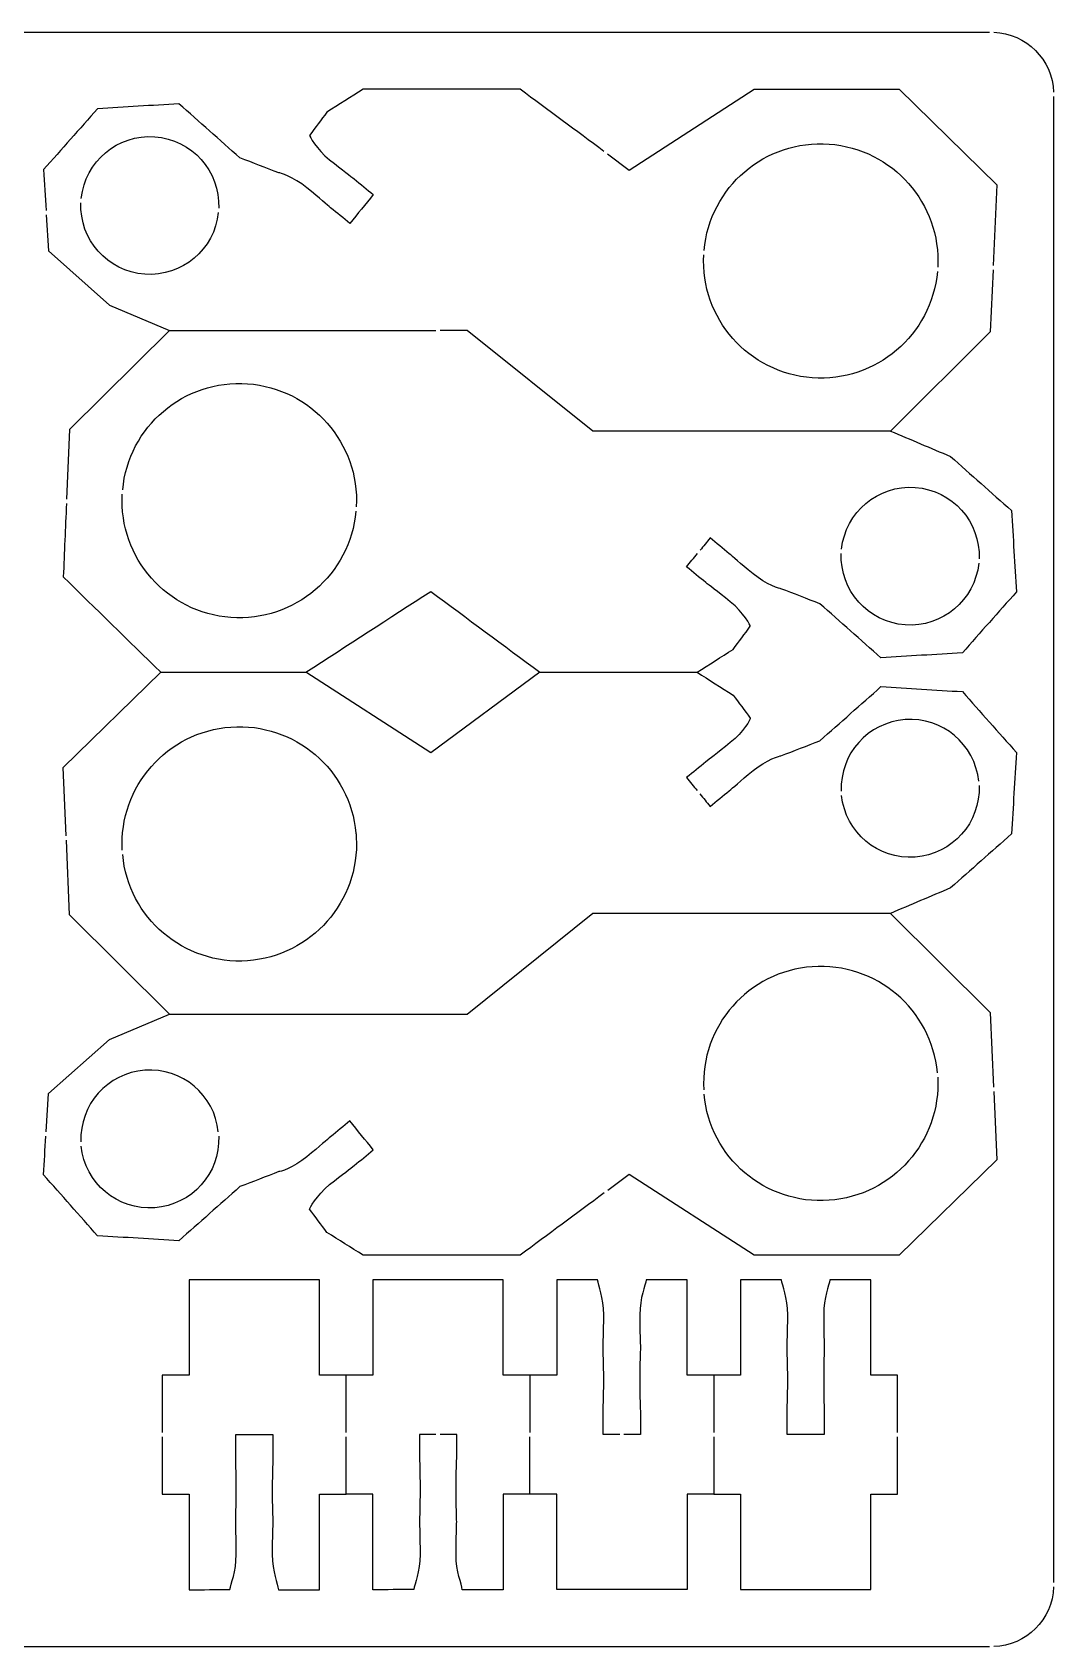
# Model space of a CAD drawing. Extents: x 0 to 680, y 0 to 410.
# Drawn here: x 597.8 to 680, y 280 to 410 of the extents above; entities that cross this region are included whole.
import ezdxf

# ---------------------------------------------------------------- set-up
doc = ezdxf.new("R2010")
doc.units = 0
doc.header["$MEASUREMENT"] = 0
doc.layers.add('DEFAULT', color=18, linetype='CONTINUOUS')

msp = doc.modelspace()

# ---------------------------------------------------------------- linework, layer by layer
at = {"layer": 'DEFAULT', "color": 1}
for points in [[(465.17, 409.99), (674.82, 409.99)], [(644.07, 400.19), (645.83, 398.9), (655.87, 405.4), (667.56, 405.4), (675.41, 397.71), (675.13, 391.21)], [(680, 285.17), (680, 404.82)], [(598.89, 395.3), (599.07, 392.38), (603.97, 388.03), (608.81, 385.98), (630.26, 385.98)], [(675.11, 390.86), (674.89, 385.86), (666.86, 377.88), (666.85, 377.88), (666.85, 377.88), (642.89, 377.88), (632.77, 385.98), (630.61, 385.98)], [(608.81, 385.98), (600.77, 378), (600.53, 372.39)], [(600.5, 345.28), (600.26, 350.78), (608.1, 358.46), (608.1, 358.46)], [(638.63, 358.46), (629.84, 351.96), (619.79, 358.46)], [(608.81, 330.94), (608.81, 330.94), (600.77, 338.93), (600.51, 344.93)], [(598.88, 321.45), (599.07, 324.55), (603.97, 328.9), (608.81, 330.94), (608.81, 330.94), (632.77, 330.94), (642.89, 339.05), (666.85, 339.05), (666.85, 339.04), (666.86, 339.04), (674.89, 331.06), (675.15, 325.04)], [(675.17, 324.69), (675.41, 319.21), (667.56, 311.52), (655.87, 311.52), (645.83, 318.03), (644.1, 316.74)], [(623.03, 297.24), (623.03, 301.85), (620.88, 301.85), (620.88, 309.54), (610.38, 309.54), (610.38, 301.85), (608.23, 301.85), (608.23, 297.24)], [(637.83, 301.85), (635.68, 301.85), (635.68, 309.54), (625.18, 309.54), (625.18, 301.85), (623.03, 301.85)], [(652.63, 292.29), (650.48, 292.29), (650.48, 284.6), (639.98, 284.6), (639.98, 292.29), (637.83, 292.29), (637.83, 296.89)], [(652.63, 296.89), (652.63, 292.29), (654.78, 292.29), (654.78, 284.6), (665.28, 284.6), (665.28, 292.29), (667.43, 292.29), (667.43, 296.89)], [(465.17, 280), (674.82, 280)]]:
    msp.add_lwpolyline(points, dxfattribs=at)
for points in [[(675.17, 409.99), (677.79, 409.9), (679.9, 407.79), (679.99, 405.16)], [(679.99, 284.81), (679.9, 282.19), (677.79, 280.08), (675.17, 280)]]:
    msp.add_open_spline(points, degree=3, dxfattribs=at)
for points, knots in [([(643.79, 400.4), (641.54, 402.07), (639.29, 403.73), (637.04, 405.4), (632.82, 405.4), (628.6, 405.4), (624.39, 405.4), (623.42, 404.78), (622.45, 404.17), (621.48, 403.56), (621.01, 402.94), (620.55, 402.32), (620.09, 401.69), (620.05, 401.65), (620.64, 400.6), (621.7, 399.72), (622.78, 398.85), (623.41, 398.4), (623.68, 398.18), (624.19, 397.76), (624.71, 397.34), (625.22, 396.92), (624.59, 396.14), (623.96, 395.37), (623.33, 394.6), (622.82, 395.02), (622.3, 395.44), (621.78, 395.86), (621.52, 396.07), (620.95, 396.6), (619.87, 397.47), (618.8, 398.35), (617.65, 398.71), (617.62, 398.67), (616.57, 399.07), (615.53, 399.48), (614.48, 399.88), (612.85, 401.33), (611.21, 402.78), (609.57, 404.23), (607.39, 404.1), (605.21, 403.97), (603.02, 403.84), (601.57, 402.2), (600.12, 400.57), (598.67, 398.93), (598.73, 397.84), (598.8, 396.74), (598.87, 395.65)], [0, 0, 0, 0, 23.809315, 23.809315, 23.809315, 59.668315, 59.668315, 59.668315, 69.431045, 69.431045, 69.431045, 76.015668, 76.015668, 76.015668, 77.015668, 77.015668, 77.015668, 78.015668, 78.015668, 78.015668, 83.666269, 83.666269, 83.666269, 92.153902, 92.153902, 92.153902, 97.827102, 97.827102, 97.827102, 98.827102, 98.827102, 98.827102, 99.827102, 99.827102, 99.827102, 109.362133, 109.362133, 109.362133, 127.957705, 127.957705, 127.957705, 146.561848, 146.561848, 146.561848, 165.170874, 165.170874, 165.170874, 174.467695, 174.467695, 174.467695, 174.467695]), ([(601.71, 396.62), (602.01, 399.59), (604.62, 401.8), (607.62, 401.58), (610.62, 401.37), (612.89, 398.81), (612.77, 395.83)], [0, 0, 0, 0, 1, 1, 1, 2, 2, 2, 2]), ([(651.85, 392.43), (652.3, 397.54), (656.77, 401.36), (661.91, 400.99), (667.05, 400.61), (670.93, 396.2), (670.66, 391.07)], [0, 0, 0, 0, 1, 1, 1, 2, 2, 2, 2]), ([(612.74, 395.48), (612.44, 392.51), (609.83, 390.3), (606.82, 390.51), (603.82, 390.73), (601.55, 393.29), (601.68, 396.27)], [0, 0, 0, 0, 1, 1, 1, 2, 2, 2, 2]), ([(670.63, 390.73), (670.17, 385.61), (665.7, 381.8), (660.56, 382.17), (655.42, 382.54), (651.54, 386.96), (651.82, 392.08)], [0, 0, 0, 0, 1, 1, 1, 2, 2, 2, 2]), ([(605.04, 373.14), (605.49, 378.24), (609.97, 382.06), (615.1, 381.69), (620.24, 381.32), (624.12, 376.9), (623.85, 371.78)], [0, 0, 0, 0, 1, 1, 1, 2, 2, 2, 2]), ([(666.85, 377.88), (668.47, 377.2), (670.08, 376.52), (671.69, 375.83), (673.33, 374.38), (674.96, 372.93), (676.6, 371.48), (676.73, 369.3), (676.86, 367.12), (677, 364.93), (675.54, 363.3), (674.09, 361.66), (672.64, 360.02), (670.46, 359.89), (668.27, 359.76), (666.09, 359.62), (664.45, 361.07), (662.82, 362.52), (661.18, 363.97), (660.14, 364.38), (659.09, 364.79), (658.04, 365.19), (658.01, 365.15), (656.86, 365.51), (655.79, 366.38), (654.71, 367.26), (654.15, 367.79), (653.88, 368), (653.36, 368.42), (652.85, 368.84), (652.33, 369.27), (652.06, 368.94), (651.8, 368.61), (651.53, 368.28)], [0, 0, 0, 0, 14.87832, 14.87832, 14.87832, 33.474487, 33.474487, 33.474487, 52.070299, 52.070299, 52.070299, 70.682097, 70.682097, 70.682097, 89.286288, 89.286288, 89.286288, 107.883305, 107.883305, 107.883305, 117.42001, 117.42001, 117.42001, 118.420088, 118.420088, 118.420088, 119.420165, 119.420165, 119.420165, 125.099348, 125.099348, 125.099348, 128.704194, 128.704194, 128.704194, 128.704194]), ([(662.92, 368.38), (663.23, 371.35), (665.84, 373.56), (668.84, 373.34), (671.84, 373.13), (674.11, 370.57), (673.99, 367.59)], [0, 0, 0, 0, 1, 1, 1, 2, 2, 2, 2]), ([(600.51, 372.04), (600.43, 370.07), (600.34, 368.11), (600.26, 366.14), (602.87, 363.58), (605.49, 361.02), (608.1, 358.46), (612, 358.46), (615.9, 358.46), (619.79, 358.46), (623.14, 360.63), (626.49, 362.8), (629.84, 364.97), (632.77, 362.8), (635.7, 360.63), (638.63, 358.46), (642.84, 358.46), (647.06, 358.46), (651.28, 358.46), (652.25, 359.07), (653.22, 359.69), (654.19, 360.3), (654.65, 360.92), (655.11, 361.54), (655.57, 362.17), (655.61, 362.21), (655.03, 363.26), (653.96, 364.14), (652.88, 365.01), (652.25, 365.46), (651.99, 365.68), (651.47, 366.1), (650.96, 366.52), (650.44, 366.94), (650.73, 367.3), (651.02, 367.65), (651.31, 368.01)], [0, 0, 0, 0, 16.726692, 16.726692, 16.726692, 47.866717, 47.866717, 47.866717, 80.998297, 80.998297, 80.998297, 114.920034, 114.920034, 114.920034, 145.921354, 145.921354, 145.921354, 181.784064, 181.784064, 181.784064, 191.54726, 191.54726, 191.54726, 198.141599, 198.141599, 198.141599, 199.141647, 199.141647, 199.141647, 200.141695, 200.141695, 200.141695, 205.798889, 205.798889, 205.798889, 209.687892, 209.687892, 209.687892, 209.687892]), ([(623.82, 371.43), (623.36, 366.32), (618.89, 362.5), (613.75, 362.87), (608.61, 363.24), (604.73, 367.66), (605.01, 372.79)], [0, 0, 0, 0, 1, 1, 1, 2, 2, 2, 2]), ([(673.96, 367.24), (673.65, 364.27), (671.04, 362.06), (668.04, 362.27), (665.04, 362.49), (662.77, 365.05), (662.89, 368.03)], [0, 0, 0, 0, 1, 1, 1, 2, 2, 2, 2]), ([(651.28, 358.46), (652.25, 357.85), (653.22, 357.23), (654.19, 356.62), (654.65, 356), (655.11, 355.38), (655.57, 354.76), (655.61, 354.71), (655.03, 353.66), (653.96, 352.79), (652.88, 351.91), (652.25, 351.46), (651.99, 351.24), (651.47, 350.82), (650.96, 350.4), (650.44, 349.98), (650.73, 349.63), (651.01, 349.28), (651.3, 348.93)], [0, 0, 0, 0, 9.76273, 9.76273, 9.76273, 16.346755, 16.346755, 16.346755, 17.346755, 17.346755, 17.346755, 18.346755, 18.346755, 18.346755, 23.997357, 23.997357, 23.997357, 27.836211, 27.836211, 27.836211, 27.836211]), ([(651.51, 348.66), (651.79, 348.33), (652.06, 347.99), (652.33, 347.66), (652.85, 348.08), (653.36, 348.5), (653.88, 348.92), (654.15, 349.14), (654.71, 349.67), (655.79, 350.54), (656.86, 351.41), (658.01, 351.77), (658.04, 351.73), (659.09, 352.13), (660.14, 352.54), (661.18, 352.95), (662.82, 354.4), (664.45, 355.85), (666.09, 357.3), (668.27, 357.17), (670.46, 357.03), (672.64, 356.9), (674.09, 355.27), (675.54, 353.63), (677, 351.99), (676.86, 349.81), (676.73, 347.62), (676.6, 345.44), (674.96, 343.99), (673.33, 342.54), (671.69, 341.09), (670.08, 340.41), (668.47, 339.73), (666.85, 339.04)], [0, 0, 0, 0, 3.661118, 3.661118, 3.661118, 9.333983, 9.333983, 9.333983, 10.33406, 10.33406, 10.33406, 11.334138, 11.334138, 11.334138, 20.870842, 20.870842, 20.870842, 39.467859, 39.467859, 39.467859, 58.07145, 58.07145, 58.07145, 76.683247, 76.683247, 76.683247, 95.289041, 95.289041, 95.289041, 113.878572, 113.878572, 113.878572, 128.756892, 128.756892, 128.756892, 128.756892]), ([(605.01, 344.14), (604.73, 349.26), (608.61, 353.68), (613.75, 354.05), (618.89, 354.42), (623.36, 350.6), (623.82, 345.49), (623.82, 345.44), (623.83, 345.38), (623.84, 345.32), (623.84, 345.26), (623.84, 345.2), (623.85, 345.15), (624.12, 340.02), (620.24, 335.6), (615.1, 335.23), (609.97, 334.86), (605.49, 338.68), (605.04, 343.79)], [0, 0, 0, 0, 1, 1, 1, 2, 2, 2, 3, 3, 3, 4, 4, 4, 5, 5, 5, 6, 6, 6, 6]), ([(673.96, 349.69), (673.65, 352.66), (671.04, 354.87), (668.04, 354.65), (665.04, 354.43), (662.77, 351.87), (662.89, 348.89)], [0, 0, 0, 0, 1, 1, 1, 2, 2, 2, 2]), ([(673.99, 349.34), (674.11, 346.36), (671.84, 343.8), (668.84, 343.58), (665.84, 343.36), (663.23, 345.57), (662.92, 348.54)], [0, 0, 0, 0, 1, 1, 1, 2, 2, 2, 2]), ([(670.63, 326.2), (670.17, 331.31), (665.69, 335.12), (660.56, 334.75), (655.42, 334.38), (651.54, 329.97), (651.82, 324.84)], [0, 0, 0, 0, 1, 1, 1, 2, 2, 2, 2]), ([(612.74, 321.45), (612.44, 324.42), (609.83, 326.63), (606.82, 326.41), (603.83, 326.19), (601.55, 323.63), (601.68, 320.65)], [0, 0, 0, 0, 1, 1, 1, 2, 2, 2, 2]), ([(670.66, 325.85), (670.93, 320.72), (667.05, 316.31), (661.91, 315.94), (656.78, 315.57), (652.3, 319.38), (651.85, 324.49)], [0, 0, 0, 0, 1, 1, 1, 2, 2, 2, 2]), ([(643.81, 316.54), (641.55, 314.86), (639.3, 313.19), (637.04, 311.52), (632.82, 311.52), (628.6, 311.52), (624.39, 311.52), (623.42, 312.14), (622.45, 312.75), (621.48, 313.36), (621.01, 313.98), (620.55, 314.6), (620.09, 315.23), (620.05, 315.27), (620.64, 316.32), (621.7, 317.2), (622.78, 318.07), (623.41, 318.53), (623.68, 318.74), (624.19, 319.16), (624.71, 319.58), (625.22, 320), (624.59, 320.78), (623.96, 321.55), (623.33, 322.33), (622.82, 321.91), (622.3, 321.48), (621.78, 321.06), (621.52, 320.85), (620.95, 320.32), (619.87, 319.45), (618.8, 318.57), (617.65, 318.21), (617.62, 318.25), (616.57, 317.85), (615.53, 317.44), (614.48, 317.04), (612.85, 315.59), (611.21, 314.14), (609.57, 312.69), (607.39, 312.82), (605.21, 312.95), (603.02, 313.08), (601.57, 314.72), (600.12, 316.36), (598.67, 318), (598.73, 319.03), (598.79, 320.06), (598.86, 321.1)], [0, 0, 0, 0, 23.894522, 23.894522, 23.894522, 59.753522, 59.753522, 59.753522, 69.516253, 69.516253, 69.516253, 76.110875, 76.110875, 76.110875, 77.110875, 77.110875, 77.110875, 78.110875, 78.110875, 78.110875, 83.7678, 83.7678, 83.7678, 92.255432, 92.255432, 92.255432, 97.934948, 97.934948, 97.934948, 98.934948, 98.934948, 98.934948, 99.934948, 99.934948, 99.934948, 109.466366, 109.466366, 109.466366, 128.06857, 128.06857, 128.06857, 146.673312, 146.673312, 146.673312, 165.282338, 165.282338, 165.282338, 174.088301, 174.088301, 174.088301, 174.088301]), ([(612.77, 321.1), (612.89, 318.11), (610.62, 315.56), (607.62, 315.34), (604.62, 315.12), (602.01, 317.33), (601.7, 320.3)], [0, 0, 0, 0, 1, 1, 1, 2, 2, 2, 2]), ([(645.06, 297.07), (644.61, 297.07), (644.17, 297.07), (643.72, 297.07), (643.72, 297.07), (643.73, 298.63), (643.72, 298.82), (643.72, 299.18), (643.77, 299.99), (643.77, 301.45), (643.77, 302.9), (643.72, 303.72), (643.72, 304.08), (643.72, 304.44), (643.77, 305.25), (643.77, 306.71), (643.77, 308.16), (643.33, 309.05), (643.28, 309.55), (642.18, 309.55), (641.08, 309.55), (639.98, 309.55), (639.98, 306.99), (639.98, 304.42), (639.98, 301.85), (639.26, 301.85), (638.55, 301.85), (637.83, 301.85), (637.83, 300.31), (637.83, 298.78), (637.83, 297.24)], [0, 0, 0, 0, 3.771, 3.771, 3.771, 4.771, 4.771, 4.771, 5.771, 5.771, 5.771, 6.771, 6.771, 6.771, 7.771, 7.771, 7.771, 8.771, 8.771, 8.771, 18.122, 18.122, 18.122, 39.962, 39.962, 39.962, 46.051, 46.051, 46.051, 59.121, 59.121, 59.121, 59.121]), ([(652.63, 301.85), (651.91, 301.85), (651.19, 301.85), (650.48, 301.85), (650.48, 304.42), (650.48, 306.99), (650.48, 309.55), (649.38, 309.55), (648.28, 309.55), (647.19, 309.55), (647.13, 309.05), (646.68, 308.16), (646.67, 306.71), (646.67, 305.25), (646.72, 304.44), (646.72, 304.08), (646.72, 303.73), (646.67, 302.9), (646.67, 301.44), (646.67, 299.99), (646.72, 299.17), (646.72, 298.81), (646.72, 298.23), (646.72, 297.65), (646.72, 297.07), (646.28, 297.07), (645.84, 297.07), (645.4, 297.07)], [0, 0, 0, 0, 6.1, 6.1, 6.1, 27.94, 27.94, 27.94, 37.270021, 37.270021, 37.270021, 38.270021, 38.270021, 38.270021, 39.270021, 39.270021, 39.270021, 40.270021, 40.270021, 40.270021, 41.270021, 41.270021, 41.270021, 46.200021, 46.200021, 46.200021, 49.930021, 49.930021, 49.930021, 49.930021]), ([(667.43, 297.24), (667.43, 298.78), (667.43, 300.31), (667.43, 301.85), (666.71, 301.85), (666, 301.85), (665.28, 301.85), (665.28, 304.42), (665.28, 306.99), (665.28, 309.55), (664.18, 309.55), (663.08, 309.55), (661.98, 309.55), (661.92, 309.05), (661.48, 308.16), (661.48, 306.71), (661.48, 305.25), (661.52, 304.44), (661.52, 304.08), (661.52, 303.73), (661.48, 302.9), (661.48, 301.44), (661.48, 299.99), (661.52, 299.17), (661.52, 298.81), (661.52, 298.63), (661.52, 297.07), (661.52, 297.07), (660.52, 297.07), (659.53, 297.07), (658.53, 297.07), (658.53, 297.65), (658.53, 298.24), (658.53, 298.82), (658.52, 299.18), (658.58, 299.99), (658.58, 301.45), (658.58, 302.9), (658.53, 303.72), (658.53, 304.08), (658.53, 304.44), (658.58, 305.25), (658.58, 306.71), (658.58, 308.16), (658.13, 309.05), (658.08, 309.55), (656.98, 309.55), (655.88, 309.55), (654.78, 309.55), (654.78, 306.99), (654.78, 304.42), (654.78, 301.85), (654.06, 301.85), (653.35, 301.85), (652.63, 301.85), (652.63, 300.31), (652.63, 298.78), (652.63, 297.24)], [0, 0, 0, 0, 13.07, 13.07, 13.07, 19.16, 19.16, 19.16, 41, 41, 41, 50.341021, 50.341021, 50.341021, 51.341021, 51.341021, 51.341021, 52.341021, 52.341021, 52.341021, 53.341021, 53.341021, 53.341021, 54.341021, 54.341021, 54.341021, 55.341021, 55.341021, 55.341021, 63.831021, 63.831021, 63.831021, 68.771021, 68.771021, 68.771021, 69.771021, 69.771021, 69.771021, 70.771021, 70.771021, 70.771021, 71.771021, 71.771021, 71.771021, 72.771021, 72.771021, 72.771021, 82.112021, 82.112021, 82.112021, 103.952021, 103.952021, 103.952021, 110.051021, 110.051021, 110.051021, 123.121021, 123.121021, 123.121021, 123.121021]), ([(608.23, 296.89), (608.23, 295.36), (608.23, 293.82), (608.23, 292.29), (608.95, 292.29), (609.66, 292.29), (610.38, 292.29), (610.38, 289.72), (610.38, 287.15), (610.38, 284.58), (611.48, 284.59), (612.58, 284.59), (613.68, 284.59), (613.74, 285.09), (614.18, 285.97), (614.18, 287.43), (614.18, 288.89), (614.14, 289.7), (614.14, 290.06), (614.14, 290.41), (614.18, 291.24), (614.18, 292.7), (614.18, 294.15), (614.14, 294.97), (614.14, 295.33), (614.14, 295.51), (614.14, 297.07), (614.14, 297.07), (615.14, 297.07), (616.13, 297.07), (617.13, 297.07), (617.13, 296.49), (617.13, 295.9), (617.13, 295.32), (617.14, 294.96), (617.08, 294.15), (617.08, 292.69), (617.08, 291.23), (617.13, 290.42), (617.13, 290.06), (617.13, 289.7), (617.08, 288.89), (617.08, 287.43), (617.08, 285.98), (617.53, 285.09), (617.58, 284.58), (618.68, 284.58), (619.78, 284.58), (620.88, 284.58), (620.88, 287.15), (620.88, 289.72), (620.88, 292.29), (621.6, 292.29), (622.31, 292.29), (623.03, 292.29), (623.03, 293.82), (623.03, 295.36), (623.03, 296.89)], [0, 0, 0, 0, 13.04, 13.04, 13.04, 19.13, 19.13, 19.13, 40.97, 40.97, 40.97, 50.310021, 50.310021, 50.310021, 51.310021, 51.310021, 51.310021, 52.310021, 52.310021, 52.310021, 53.310021, 53.310021, 53.310021, 54.310021, 54.310021, 54.310021, 55.310021, 55.310021, 55.310021, 63.800021, 63.800021, 63.800021, 68.740021, 68.740021, 68.740021, 69.740021, 69.740021, 69.740021, 70.740021, 70.740021, 70.740021, 71.740021, 71.740021, 71.740021, 72.740021, 72.740021, 72.740021, 82.080021, 82.080021, 82.080021, 103.920021, 103.920021, 103.920021, 110.019021, 110.019021, 110.019021, 123.059021, 123.059021, 123.059021, 123.059021]), ([(630.26, 297.07), (629.82, 297.07), (629.38, 297.07), (628.94, 297.07), (628.94, 297.07), (628.94, 295.51), (628.94, 295.33), (628.94, 294.97), (628.98, 294.15), (628.98, 292.7), (628.98, 291.24), (628.94, 290.41), (628.94, 290.06), (628.94, 289.7), (628.98, 288.89), (628.98, 287.43), (628.98, 285.97), (628.53, 285.09), (628.47, 284.59), (627.38, 284.59), (626.28, 284.59), (625.18, 284.58), (625.18, 287.15), (625.18, 289.72), (625.18, 292.29), (624.46, 292.29), (623.75, 292.29), (623.03, 292.29)], [0, 0, 0, 0, 3.74, 3.74, 3.74, 4.74, 4.74, 4.74, 5.74, 5.74, 5.74, 6.74, 6.74, 6.74, 7.74, 7.74, 7.74, 8.74, 8.74, 8.74, 18.080021, 18.080021, 18.080021, 39.920021, 39.920021, 39.920021, 46.010021, 46.010021, 46.010021, 46.010021]), ([(637.83, 292.29), (637.11, 292.29), (636.4, 292.29), (635.68, 292.29), (635.68, 289.72), (635.68, 287.15), (635.68, 284.58), (634.58, 284.58), (633.48, 284.58), (632.38, 284.58), (632.33, 285.09), (631.88, 285.98), (631.88, 287.43), (631.88, 288.89), (631.93, 289.7), (631.93, 290.06), (631.93, 290.42), (631.88, 291.23), (631.88, 292.69), (631.88, 294.15), (631.94, 294.96), (631.93, 295.32), (631.93, 295.9), (631.93, 296.49), (631.93, 297.07), (631.49, 297.07), (631.05, 297.07), (630.61, 297.07)], [0, 0, 0, 0, 6.09, 6.09, 6.09, 27.93, 27.93, 27.93, 37.279, 37.279, 37.279, 38.279, 38.279, 38.279, 39.279, 39.279, 39.279, 40.279, 40.279, 40.279, 41.279, 41.279, 41.279, 46.219, 46.219, 46.219, 49.978, 49.978, 49.978, 49.978])]:
    msp.add_open_spline(points, degree=3, knots=knots, dxfattribs=at)

doc.saveas('drawing.dxf')
